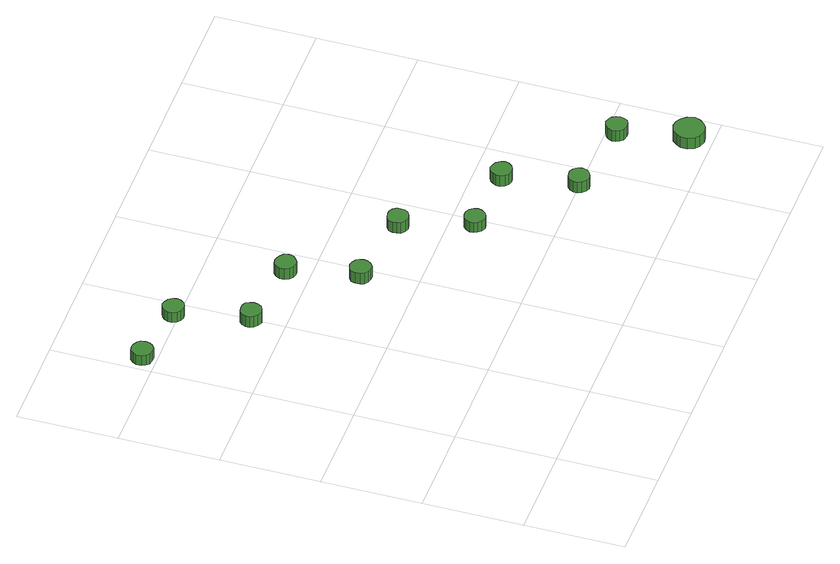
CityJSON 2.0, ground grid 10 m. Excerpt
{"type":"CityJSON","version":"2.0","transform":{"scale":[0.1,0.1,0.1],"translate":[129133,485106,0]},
"CityObjects":{
"tree1":{"type":"SolitaryVegetationObject","attributes":{"function":"something"},"geometry":[{"type":"MultiSurface","lod":"1","boundaries":[[[0,1,2,3,4,5,6,7,8,9,10,11,12,13,14]],[[15,16,17,18,19,20,21,22,23,24,25,26,27,28,29]],[[0,29,28,1]],[[1,28,27,2]],[[2,27,26,3]],[[3,26,25,4]],[[4,25,24,5]],[[5,24,23,6]],[[6,23,22,7]],[[7,22,21,8]],[[8,21,20,9]],[[9,20,19,10]],[[10,19,18,11]],[[11,18,17,12]],[[12,17,16,13]],[[13,16,15,14]],[[14,15,29,0]]]}]},
"tree2":{"type":"SolitaryVegetationObject","attributes":{"function":"something"},"geometry":[{"type":"MultiSurface","lod":"1","boundaries":[[[30,31,32,33,34,35,36,37,38,39,40,41,42,43,44]],[[45,46,47,48,49,50,51,52,53,54,55,56,57,58,59]],[[30,59,58,31]],[[31,58,57,32]],[[32,57,56,33]],[[33,56,55,34]],[[34,55,54,35]],[[35,54,53,36]],[[36,53,52,37]],[[37,52,51,38]],[[38,51,50,39]],[[39,50,49,40]],[[40,49,48,41]],[[41,48,47,42]],[[42,47,46,43]],[[43,46,45,44]],[[44,45,59,30]]]}]},
"tree3":{"type":"SolitaryVegetationObject","attributes":{"function":"something"},"geometry":[{"type":"MultiSurface","lod":"1","boundaries":[[[60,61,62,63,64,65,66,67,68,69,70,71,72,73,74]],[[75,76,77,78,79,80,81,82,83,84,85,86,87,88,89]],[[60,89,88,61]],[[61,88,87,62]],[[62,87,86,63]],[[63,86,85,64]],[[64,85,84,65]],[[65,84,83,66]],[[66,83,82,67]],[[67,82,81,68]],[[68,81,80,69]],[[69,80,79,70]],[[70,79,78,71]],[[71,78,77,72]],[[72,77,76,73]],[[73,76,75,74]],[[74,75,89,60]]]}]},
"tree4":{"type":"SolitaryVegetationObject","attributes":{"function":"something"},"geometry":[{"type":"MultiSurface","lod":"1","boundaries":[[[90,91,92,93,94,95,96,97,98,99,100,101,102,103,104]],[[105,106,107,108,109,110,111,112,113,114,115,116,117,118,119]],[[90,119,118,91]],[[91,118,117,92]],[[92,117,116,93]],[[93,116,115,94]],[[94,115,114,95]],[[95,114,113,96]],[[96,113,112,97]],[[97,112,111,98]],[[98,111,110,99]],[[99,110,109,100]],[[100,109,108,101]],[[101,108,107,102]],[[102,107,106,103]],[[103,106,105,104]],[[104,105,119,90]]]}]},
"tree5":{"type":"SolitaryVegetationObject","attributes":{"function":"something"},"geometry":[{"type":"MultiSurface","lod":"1","boundaries":[[[120,121,122,123,124,125,126,127,128,129,130,131,132,133,134]],[[135,136,137,138,139,140,141,142,143,144,145,146,147,148,149]],[[120,149,148,121]],[[121,148,147,122]],[[122,147,146,123]],[[123,146,145,124]],[[124,145,144,125]],[[125,144,143,126]],[[126,143,142,127]],[[127,142,141,128]],[[128,141,140,129]],[[129,140,139,130]],[[130,139,138,131]],[[131,138,137,132]],[[132,137,136,133]],[[133,136,135,134]],[[134,135,149,120]]]}]},
"tree6":{"type":"SolitaryVegetationObject","attributes":{"function":"something"},"geometry":[{"type":"MultiSurface","lod":"1","boundaries":[[[150,151,152,153,154,155,156,157,158,159,160,161,162,163,164]],[[165,166,167,168,169,170,171,172,173,174,175,176,177,178,179]],[[150,179,178,151]],[[151,178,177,152]],[[152,177,176,153]],[[153,176,175,154]],[[154,175,174,155]],[[155,174,173,156]],[[156,173,172,157]],[[157,172,171,158]],[[158,171,170,159]],[[159,170,169,160]],[[160,169,168,161]],[[161,168,167,162]],[[162,167,166,163]],[[163,166,165,164]],[[164,165,179,150]]]}]},
"tree7":{"type":"SolitaryVegetationObject","attributes":{"function":"something"},"geometry":[{"type":"MultiSurface","lod":"1","boundaries":[[[180,181,182,183,184,185,186,187,188,189,190,191,192,193,194]],[[195,196,197,198,199,200,201,202,203,204,205,206,207,208,209]],[[180,209,208,181]],[[181,208,207,182]],[[182,207,206,183]],[[183,206,205,184]],[[184,205,204,185]],[[185,204,203,186]],[[186,203,202,187]],[[187,202,201,188]],[[188,201,200,189]],[[189,200,199,190]],[[190,199,198,191]],[[191,198,197,192]],[[192,197,196,193]],[[193,196,195,194]],[[194,195,209,180]]]}]},
"tree8":{"type":"SolitaryVegetationObject","attributes":{"function":"something"},"geometry":[{"type":"MultiSurface","lod":"1","boundaries":[[[210,211,212,213,214,215,216,217,218,219,220,221,222,223,224]],[[225,226,227,228,229,230,231,232,233,234,235,236,237,238,239]],[[210,239,238,211]],[[211,238,237,212]],[[212,237,236,213]],[[213,236,235,214]],[[214,235,234,215]],[[215,234,233,216]],[[216,233,232,217]],[[217,232,231,218]],[[218,231,230,219]],[[219,230,229,220]],[[220,229,228,221]],[[221,228,227,222]],[[222,227,226,223]],[[223,226,225,224]],[[224,225,239,210]]]}]},
"tree9":{"type":"SolitaryVegetationObject","attributes":{"function":"something"},"geometry":[{"type":"MultiSurface","lod":"1","boundaries":[[[240,241,242,243,244,245,246,247,248,249,250,251,252,253,254]],[[255,256,257,258,259,260,261,262,263,264,265,266,267,268,269]],[[240,269,268,241]],[[241,268,267,242]],[[242,267,266,243]],[[243,266,265,244]],[[244,265,264,245]],[[245,264,263,246]],[[246,263,262,247]],[[247,262,261,248]],[[248,261,260,249]],[[249,260,259,250]],[[250,259,258,251]],[[251,258,257,252]],[[252,257,256,253]],[[253,256,255,254]],[[254,255,269,240]]]}]},
"tree10":{"type":"SolitaryVegetationObject","attributes":{"function":"something"},"geometry":[{"type":"MultiSurface","lod":"1","boundaries":[[[270,271,272,273,274,275,276,277,278,279,280,281,282,283,284]],[[285,286,287,288,289,290,291,292,293,294,295,296,297,298,299]],[[270,299,298,271]],[[271,298,297,272]],[[272,297,296,273]],[[273,296,295,274]],[[274,295,294,275]],[[275,294,293,276]],[[276,293,292,277]],[[277,292,291,278]],[[278,291,290,279]],[[279,290,289,280]],[[280,289,288,281]],[[281,288,287,282]],[[282,287,286,283]],[[283,286,285,284]],[[284,285,299,270]]]}]},
"tree11":{"type":"SolitaryVegetationObject","attributes":{"function":"something"},"geometry":[{"type":"MultiSurface","lod":"1","boundaries":[[[300,301,302,303,304,305,306,307,308,309,310,311,312,313,314]],[[315,316,317,318,319,320,321,322,323,324,325,326,327,328,329]],[[300,329,328,301]],[[301,328,327,302]],[[302,327,326,303]],[[303,326,325,304]],[[304,325,324,305]],[[305,324,323,306]],[[306,323,322,307]],[[307,322,321,308]],[[308,321,320,309]],[[309,320,319,310]],[[310,319,318,311]],[[311,318,317,312]],[[312,317,316,313]],[[313,316,315,314]],[[314,315,329,300]]]}]}
},
"vertices":[
[27,414,19],[26,419,19],[24,422,19],[20,424,19],[16,425,19],[11,424,19],[8,421,19],[6,417,19],[6,412,19],[8,408,19],[11,405,19],[16,404,19],[20,404,19],[24,407,19],[26,410,19],[26,410,7],[24,407,7],[20,404,7],[16,404,7],[11,405,7],[8,408,7],[6,412,7],[6,417,7],[8,421,7],[11,424,7],[16,425,7],[20,424,7],[24,422,7],[26,419,7],[27,414,7],
[109,334,21],[108,338,21],[106,342,21],[102,344,21],[98,344,21],[93,343,21],[90,340,21],[88,336,21],[88,332,21],[90,328,21],[93,325,21],[98,323,21],[102,324,21],[106,326,21],[108,330,21],[108,330,8],[106,326,8],[102,324,8],[98,323,8],[93,325,8],[90,328,8],[88,332,8],[88,336,8],[90,340,8],[93,343,8],[98,344,8],[102,344,8],[106,342,8],[108,338,8],[109,334,8],
[90,404,23],[89,408,23],[86,412,23],[82,414,23],[78,415,23],[74,413,23],[71,410,23],[69,406,23],[69,402,23],[71,398,23],[74,395,23],[78,394,23],[82,394,23],[86,396,23],[89,400,23],[89,400,11],[86,396,11],[82,394,11],[78,394,11],[74,395,11],[71,398,11],[69,402,11],[69,406,11],[71,410,11],[74,413,11],[78,415,11],[82,414,11],[86,412,11],[89,408,11],[90,404,11],
[197,254,23],[196,259,23],[194,262,23],[190,264,23],[186,265,23],[182,264,23],[178,261,23],[177,257,23],[177,252,23],[178,248,23],[182,245,23],[186,244,23],[190,244,23],[194,247,23],[196,250,23],[196,250,10],[194,247,10],[190,244,10],[186,244,10],[182,245,10],[178,248,10],[177,252,10],[177,257,10],[178,261,10],[182,264,10],[186,265,10],[190,264,10],[194,262,10],[196,259,10],[197,254,10],
[179,322,26],[178,327,26],[175,330,26],[171,332,26],[167,333,26],[163,332,26],[160,329,26],[158,325,26],[158,320,26],[160,316,26],[163,313,26],[167,312,26],[171,312,26],[175,315,26],[178,318,26],[178,318,13],[175,315,13],[171,312,13],[167,312,13],[163,313,13],[160,316,13],[158,320,13],[158,325,13],[160,329,13],[163,332,13],[167,333,13],[171,332,13],[175,330,13],[178,327,13],[179,322,13],
[271,242,28],[271,246,28],[268,250,28],[264,252,28],[260,252,28],[256,251,28],[252,248,28],[251,244,28],[251,240,28],[252,236,28],[256,233,28],[260,231,28],[264,232,28],[268,234,28],[271,238,28],[271,238,15],[268,234,15],[264,232,15],[260,231,15],[256,233,15],[252,236,15],[251,240,15],[251,244,15],[252,248,15],[256,251,15],[260,252,15],[264,252,15],[268,250,15],[271,246,15],[271,242,15],
[296,174,26],[295,178,26],[292,182,26],[288,184,26],[284,184,26],[280,183,26],[277,180,26],[275,176,26],[275,172,26],[277,168,26],[280,165,26],[284,163,26],[288,164,26],[292,166,26],[295,170,26],[295,170,14],[292,166,14],[288,164,14],[284,163,14],[280,165,14],[277,168,14],[275,172,14],[275,176,14],[277,180,14],[280,183,14],[284,184,14],[288,184,14],[292,182,14],[295,178,14],[296,174,14],
[378,98,29],[377,102,29],[374,106,29],[370,108,29],[366,108,29],[362,107,29],[359,104,29],[357,100,29],[357,96,29],[359,92,29],[362,89,29],[366,87,29],[370,88,29],[374,90,29],[377,93,29],[377,93,16],[374,90,16],[370,88,16],[366,87,16],[362,89,16],[359,92,16],[357,96,16],[357,100,16],[359,104,16],[362,107,16],[366,108,16],[370,108,16],[374,106,16],[377,102,16],[378,98,16],
[362,169,31],[361,173,31],[358,177,31],[354,179,31],[350,180,31],[346,178,31],[343,175,31],[341,171,31],[341,167,31],[343,163,31],[346,160,31],[350,159,31],[354,159,31],[358,161,31],[361,165,31],[361,165,18],[358,161,18],[354,159,18],[350,159,18],[346,160,18],[343,163,18],[341,167,18],[341,171,18],[343,175,18],[346,178,18],[350,180,18],[354,179,18],[358,177,18],[361,173,18],[362,169,18],
[476,19,32],[474,26,32],[470,31,32],[465,34,32],[459,35,32],[452,33,32],[448,28,32],[445,23,32],[445,16,32],[448,10,32],[452,6,32],[459,4,32],[465,5,32],[470,8,32],[474,13,32],[474,13,19],[470,8,19],[465,5,19],[459,4,19],[452,6,19],[448,10,19],[445,16,19],[445,23,19],[448,28,19],[452,33,19],[459,35,19],[465,34,19],[470,31,19],[474,26,19],[476,19,19],
[453,85,34],[452,89,34],[450,93,34],[446,95,34],[442,96,34],[437,94,34],[434,91,34],[432,87,34],[432,83,34],[434,79,34],[437,76,34],[442,75,34],[446,75,34],[450,77,34],[452,81,34],[452,81,21],[450,77,21],[446,75,21],[442,75,21],[437,76,21],[434,79,21],[432,83,21],[432,87,21],[434,91,21],[437,94,21],[442,96,21],[446,95,21],[450,93,21],[452,89,21],[453,85,21]
]}
